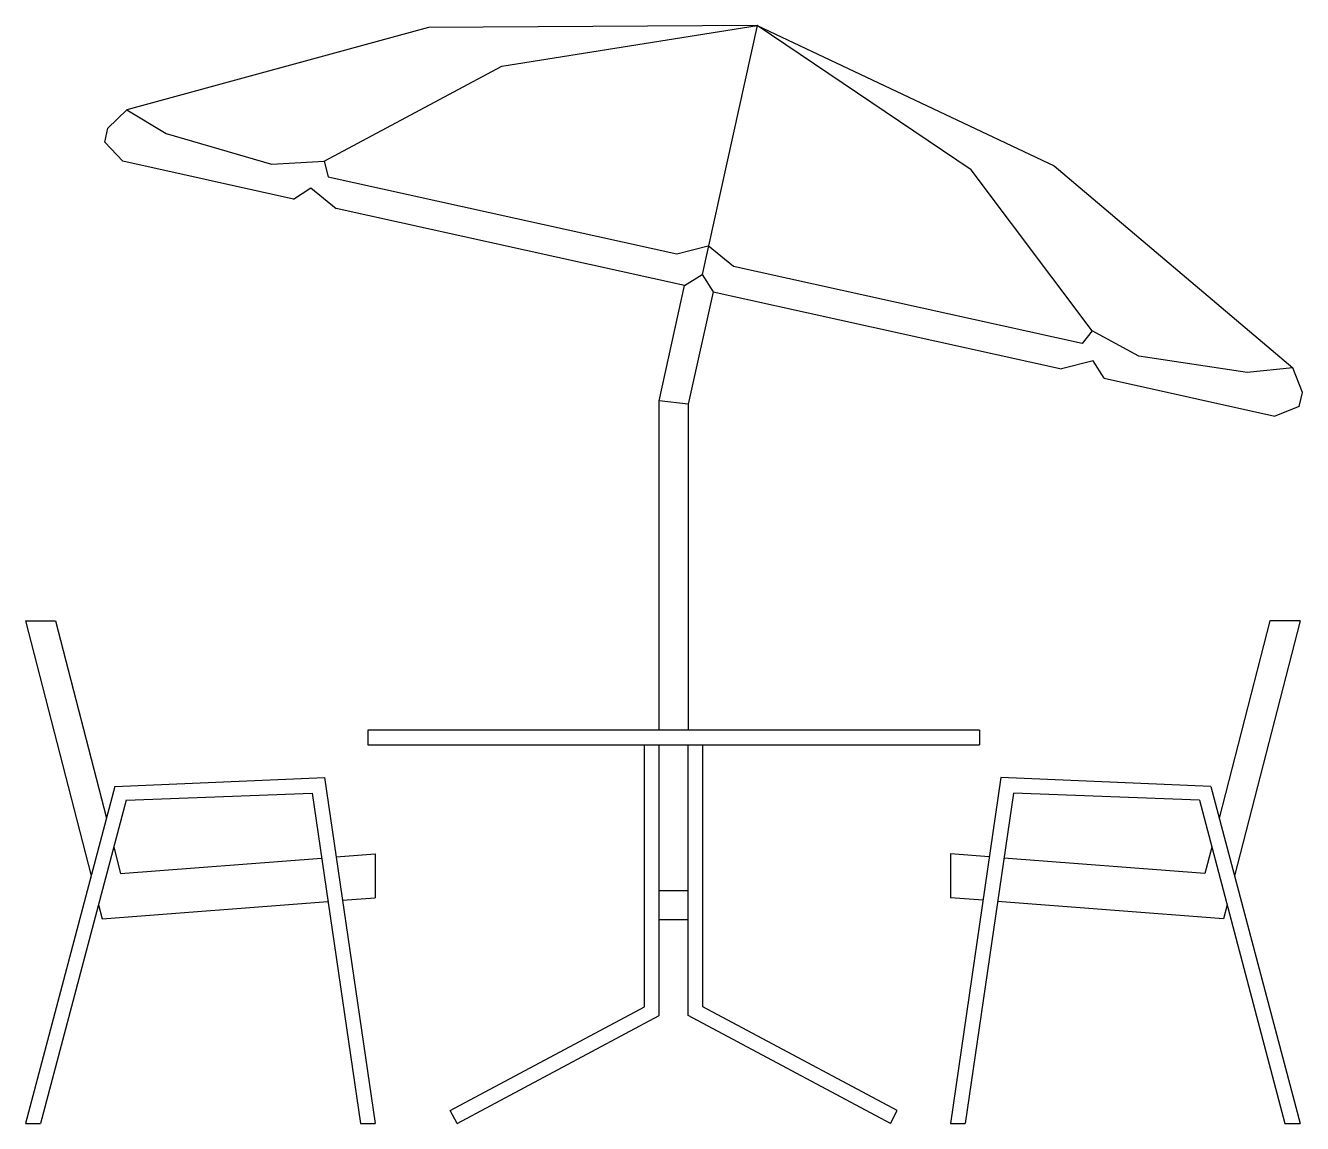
# Model space of a CAD drawing. Extents: x -1.13 to 1.1, y 0 to 1.91.
import ezdxf

# ---------------------------------------------------------------- set-up
doc = ezdxf.new("R2010")
doc.units = 0
doc.header["$LTSCALE"] = 1.2
doc.layers.get('0').update_dxf_attribs({"linetype": 'CONTINUOUS'})

msp = doc.modelspace()

# ---------------------------------------------------------------- linework, layer by layer
at = {"color": 0}
for p, q in [((-0.4277, 1.9112), (-0.9538, 1.7674)), ((0.1453, 1.9145), (-0.4277, 1.9112)), ((-0.2995, 1.8438), (0.1453, 1.9145)), ((0.1453, 1.9145), (0.0494, 1.4805)), ((0.1453, 1.9145), (0.6635, 1.6699)), ((0.5189, 1.6628), (0.1453, 1.9145)), ((-0.6093, 1.6782), (-0.2995, 1.8438)), ((-0.9868, 1.7357), (-0.9538, 1.7674)), ((-0.9538, 1.7674), (-0.8848, 1.7261)), ((-0.9923, 1.7109), (-0.9868, 1.7357)), ((-0.8848, 1.7261), (-0.7016, 1.6726)), ((-0.9923, 1.7109), (-0.9606, 1.6778)), ((-0.6629, 1.612), (-0.9606, 1.6778)), ((-0.7016, 1.6726), (-0.6093, 1.6782)), ((-0.6093, 1.6782), (-0.6024, 1.6507)), ((-0.6024, 1.6507), (0.0052, 1.5163)), ((0.73, 1.382), (0.5189, 1.6628)), ((0.6635, 1.6699), (1.0799, 1.3176)), ((-0.6629, 1.612), (-0.6327, 1.6313)), ((-0.6327, 1.6313), (-0.5885, 1.5956)), ((0.0191, 1.4612), (-0.5885, 1.5956)), ((0.0052, 1.5163), (0.0603, 1.5301)), ((0.1044, 1.4943), (0.0603, 1.5301)), ((0.7121, 1.36), (0.1044, 1.4943)), ((0.0191, 1.4612), (0.0494, 1.4805)), ((0.0494, 1.4805), (0.0687, 1.4502)), ((-0.0254, 1.2601), (0.0191, 1.4612)), ((0.0687, 1.4502), (0.0254, 1.2545)), ((0.0687, 1.4502), (0.6763, 1.3158)), ((0.73, 1.382), (0.7121, 1.36)), ((0.8113, 1.338), (0.73, 1.382)), ((1, 1.3093), (0.8113, 1.338)), ((0.7314, 1.3297), (0.6763, 1.3158)), ((0.7507, 1.2994), (0.7314, 1.3297)), ((1.0799, 1.3176), (1, 1.3093)), ((1.0965, 1.2749), (1.0799, 1.3176)), ((0.7507, 1.2994), (1.0483, 1.2336)), ((1.091, 1.2501), (1.0965, 1.2749)), ((0.0254, 1.2545), (-0.0254, 1.2601)), ((-0.0254, 0.6858), (-0.0254, 1.2601)), ((0.0254, 1.2545), (0.0254, 0.6858)), ((1.091, 1.2501), (1.0483, 1.2336)), ((-1.1303, 0.8763), (-1.0778, 0.8763)), ((-1.1303, 0.8763), (-1.016, 0.4318)), ((-1.0778, 0.8763), (-0.9894, 0.5323)), ((1.0397, 0.8763), (0.9513, 0.5323)), ((1.0922, 0.8763), (0.9779, 0.4318)), ((1.0922, 0.8763), (1.0397, 0.8763)), ((-0.5334, 0.6858), (-0.5334, 0.6604)), ((0.5334, 0.6858), (-0.5334, 0.6858)), ((0.5334, 0.6858), (0.5334, 0.6604)), ((-0.5334, 0.6604), (0.5334, 0.6604)), ((-0.0508, 0.2032), (-0.0508, 0.6604)), ((-0.0254, 0.188), (-0.0254, 0.6604)), ((0.0254, 0.188), (0.0254, 0.6604)), ((0.0508, 0.2032), (0.0508, 0.6604)), ((-0.9747, 0.5878), (-0.6087, 0.6033)), ((-0.6087, 0.6033), (-0.5207, 0)), ((0.5706, 0.6033), (0.4826, 0)), ((0.9366, 0.5878), (0.5706, 0.6033)), ((-0.9747, 0.5878), (-1.1303, 0)), ((0.9366, 0.5878), (1.0922, 0)), ((-0.9548, 0.5639), (-1.104, 0)), ((-0.9548, 0.5639), (-0.6305, 0.5761)), ((-0.6305, 0.5761), (-0.5464, 0)), ((0.5924, 0.5761), (0.5083, 0)), ((0.9167, 0.5639), (0.5924, 0.5761)), ((0.9167, 0.5639), (1.0659, 0)), ((-0.9764, 0.482), (-0.9646, 0.4358)), ((-0.5885, 0.4647), (-0.5207, 0.4699)), ((-0.5207, 0.4699), (-0.5207, 0.3935)), ((0.4826, 0.4699), (0.4826, 0.3935)), ((0.5504, 0.4647), (0.4826, 0.4699)), ((0.9383, 0.482), (0.9265, 0.4358)), ((-0.9646, 0.4358), (-0.6139, 0.4627)), ((0.9265, 0.4358), (0.5758, 0.4627)), ((-0.0254, 0.4064), (0.0254, 0.4064)), ((-1.0031, 0.3815), (-0.9967, 0.3569)), ((-0.9967, 0.3569), (-0.6029, 0.3872)), ((-0.5775, 0.3891), (-0.5207, 0.3935)), ((0.5394, 0.3891), (0.4826, 0.3935)), ((0.9586, 0.3569), (0.5648, 0.3872)), ((0.965, 0.3815), (0.9586, 0.3569)), ((-0.0254, 0.3556), (0.0254, 0.3556)), ((-0.3898, 0.0224), (-0.0508, 0.2032)), ((0.3898, 0.0224), (0.0508, 0.2032)), ((-0.3778, 0), (-0.0254, 0.188)), ((0.3778, 0), (0.0254, 0.188)), ((-0.3778, 0), (-0.3898, 0.0224)), ((0.3778, 0), (0.3898, 0.0224)), ((-1.1303, 0), (-1.104, 0)), ((-0.5464, 0), (-0.5207, 0)), ((0.4826, 0), (0.5083, 0)), ((1.0659, 0), (1.0922, 0))]:
    msp.add_line(p, q, dxfattribs=at)

doc.saveas('drawing.dxf')
